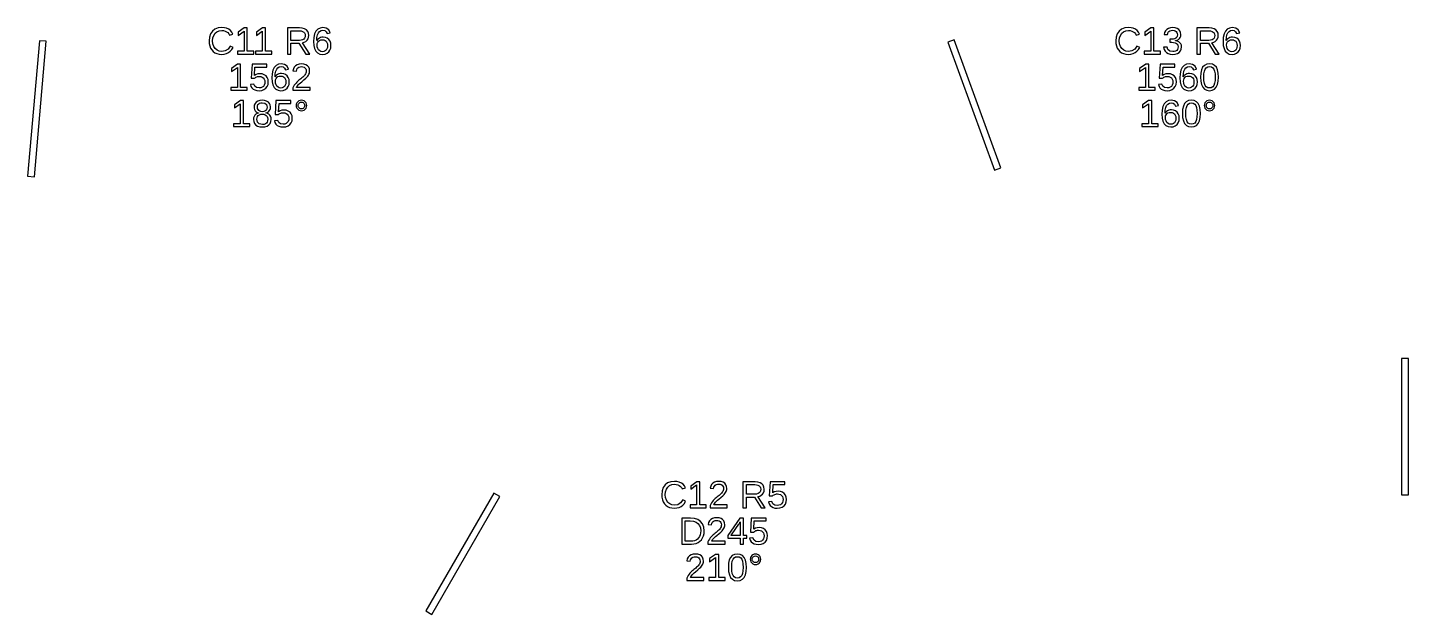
# Model space of a CAD drawing. Extents: x 195 to 2890, y 70 to 1529.
# Drawn here: x 1220.6 to 1524.8, y 473.6 to 603 of the extents above; entities that cross this region are included whole.
import ezdxf

# ---------------------------------------------------------------- set-up
doc = ezdxf.new("R2010")
doc.units = 0
doc.layers.get('0').update_dxf_attribs({"linetype": 'CONTINUOUS'})

msp = doc.modelspace()

# ---------------------------------------------------------------- linework, layer by layer
for points in [[(1263.94, 597.093), (1264.44, 597.222), (1264.89, 597.437), (1265.28, 597.734), (1265.61, 598.109), (1265.88, 598.564), (1265.25, 598.881), (1264.78, 598.219), (1264.17, 597.821), (1263.44, 597.689), (1262.85, 597.76), (1262.36, 597.974), (1261.95, 598.33), (1261.64, 598.803), (1261.46, 599.368), (1261.39, 600.024), (1261.45, 600.685), (1261.63, 601.244), (1261.92, 601.703), (1262.32, 602.043), (1262.82, 602.247), (1263.4, 602.315), (1263.79, 602.286), (1264.14, 602.198), (1264.45, 602.051), (1264.72, 601.848), (1264.93, 601.593), (1265.09, 601.286), (1265.83, 601.53), (1265.6, 601.961), (1265.3, 602.315), (1264.93, 602.592), (1264.48, 602.791), (1263.97, 602.91), (1263.4, 602.95), (1262.59, 602.863), (1261.9, 602.604), (1261.35, 602.173), (1260.93, 601.589), (1260.69, 600.873), (1260.6, 600.024), (1260.64, 599.441), (1260.75, 598.913), (1260.94, 598.44), (1261.19, 598.028), (1261.51, 597.685), (1261.9, 597.41), (1262.35, 597.21), (1262.85, 597.09), (1263.4, 597.05)], [(1270.43, 597.754), (1269.03, 597.754), (1269.03, 602.864), (1268.36, 602.864), (1267, 601.933), (1267, 601.241), (1268.3, 602.165), (1268.3, 597.754), (1266.83, 597.754), (1266.83, 597.132), (1270.43, 597.132)], [(1274.44, 597.754), (1273.05, 597.754), (1273.05, 602.864), (1272.37, 602.864), (1271.02, 601.933), (1271.02, 601.241), (1272.31, 602.165), (1272.31, 597.754), (1270.85, 597.754), (1270.85, 597.132), (1274.44, 597.132)], [(1278.63, 599.512), (1280.41, 599.512), (1281.9, 597.132), (1282.8, 597.132), (1281.17, 599.601), (1281.57, 599.713), (1281.92, 599.896), (1282.2, 600.151), (1282.4, 600.463), (1282.53, 600.821), (1282.57, 601.225), (1282.51, 601.702), (1282.33, 602.104), (1282.04, 602.431), (1281.64, 602.672), (1281.14, 602.816), (1280.55, 602.864), (1277.85, 602.864), (1277.85, 597.132), (1278.63, 597.132)], [(1278.63, 600.126), (1278.63, 602.242), (1280.47, 602.242), (1280.86, 602.213), (1281.19, 602.125), (1281.45, 601.979), (1281.64, 601.778), (1281.75, 601.524), (1281.79, 601.217), (1281.75, 600.898), (1281.64, 600.63), (1281.45, 600.413), (1281.2, 600.254), (1280.88, 600.158), (1280.5, 600.126)], [(1286.14, 597.108), (1286.59, 597.283), (1286.96, 597.575), (1287.23, 597.967), (1287.4, 598.445), (1287.45, 599.007), (1287.4, 599.528), (1287.24, 599.973), (1286.99, 600.342), (1286.64, 600.618), (1286.22, 600.783), (1285.73, 600.838), (1285.43, 600.817), (1285.15, 600.752), (1284.9, 600.645), (1284.67, 600.496), (1284.49, 600.309), (1284.34, 600.081), (1284.37, 600.761), (1284.49, 601.325), (1284.68, 601.772), (1284.94, 602.096), (1285.26, 602.291), (1285.65, 602.356), (1286.08, 602.278), (1286.39, 602.045), (1286.59, 601.656), (1287.29, 601.782), (1286.96, 602.431), (1286.42, 602.82), (1285.66, 602.95), (1285.05, 602.861), (1284.55, 602.595), (1284.14, 602.152), (1283.84, 601.544), (1283.67, 600.782), (1283.61, 599.866), (1283.66, 599.022), (1283.83, 598.323), (1284.12, 597.77), (1284.51, 597.37), (1285.01, 597.13), (1285.6, 597.05)], [(1463.63, 597.093), (1464.13, 597.222), (1464.58, 597.437), (1464.97, 597.734), (1465.3, 598.109), (1465.57, 598.564), (1464.94, 598.881), (1464.47, 598.219), (1463.86, 597.821), (1463.13, 597.689), (1462.54, 597.76), (1462.05, 597.974), (1461.64, 598.33), (1461.33, 598.803), (1461.15, 599.368), (1461.08, 600.024), (1461.14, 600.685), (1461.32, 601.244), (1461.61, 601.703), (1462.01, 602.043), (1462.51, 602.247), (1463.09, 602.315), (1463.48, 602.286), (1463.83, 602.198), (1464.14, 602.051), (1464.41, 601.848), (1464.62, 601.593), (1464.78, 601.286), (1465.52, 601.53), (1465.29, 601.961), (1464.99, 602.315), (1464.62, 602.592), (1464.17, 602.791), (1463.66, 602.91), (1463.09, 602.95), (1462.28, 602.863), (1461.59, 602.604), (1461.04, 602.173), (1460.62, 601.589), (1460.38, 600.873), (1460.3, 600.024), (1460.33, 599.441), (1460.44, 598.913), (1460.63, 598.44), (1460.88, 598.028), (1461.2, 597.685), (1461.59, 597.41), (1462.04, 597.21), (1462.54, 597.09), (1463.09, 597.05)], [(1470.12, 597.754), (1468.72, 597.754), (1468.72, 602.864), (1468.05, 602.864), (1466.69, 601.933), (1466.69, 601.241), (1467.99, 602.165), (1467.99, 597.754), (1466.53, 597.754), (1466.53, 597.132), (1470.12, 597.132)], [(1473.42, 597.099), (1473.9, 597.244), (1474.29, 597.486), (1474.57, 597.816), (1474.74, 598.225), (1474.79, 598.714), (1474.75, 599.06), (1474.63, 599.363), (1474.44, 599.626), (1474.16, 599.835), (1473.83, 599.978), (1473.43, 600.057), (1473.43, 600.073), (1473.79, 600.179), (1474.09, 600.335), (1474.33, 600.539), (1474.5, 600.791), (1474.6, 601.089), (1474.63, 601.432), (1474.58, 601.875), (1474.42, 602.247), (1474.16, 602.549), (1473.8, 602.772), (1473.35, 602.905), (1472.82, 602.95), (1472.32, 602.906), (1471.89, 602.774), (1471.52, 602.555), (1471.24, 602.258), (1471.04, 601.892), (1470.94, 601.457), (1471.68, 601.4), (1471.74, 601.678), (1471.85, 601.911), (1472.02, 602.099), (1472.24, 602.237), (1472.51, 602.32), (1472.81, 602.348), (1473.13, 602.318), (1473.4, 602.229), (1473.61, 602.081), (1473.76, 601.882), (1473.85, 601.64), (1473.88, 601.355), (1473.84, 601.068), (1473.73, 600.826), (1473.55, 600.629), (1473.3, 600.483), (1472.99, 600.395), (1472.62, 600.366), (1472.22, 600.366), (1472.22, 599.731), (1472.63, 599.731), (1473.05, 599.702), (1473.4, 599.615), (1473.67, 599.469), (1473.87, 599.271), (1473.99, 599.028), (1474.03, 598.739), (1474, 598.41), (1473.89, 598.14), (1473.72, 597.929), (1473.48, 597.778), (1473.19, 597.687), (1472.85, 597.656), (1472.22, 597.769), (1471.8, 598.108), (1471.6, 598.674), (1470.84, 598.604), (1470.95, 598.134), (1471.16, 597.746), (1471.46, 597.443), (1471.84, 597.225), (1472.31, 597.094), (1472.85, 597.05)], [(1478.94, 599.512), (1480.72, 599.512), (1482.21, 597.132), (1483.11, 597.132), (1481.48, 599.601), (1481.88, 599.713), (1482.23, 599.896), (1482.51, 600.151), (1482.71, 600.463), (1482.84, 600.821), (1482.88, 601.225), (1482.82, 601.702), (1482.64, 602.104), (1482.35, 602.431), (1481.95, 602.672), (1481.45, 602.816), (1480.86, 602.864), (1478.16, 602.864), (1478.16, 597.132), (1478.94, 597.132)], [(1478.94, 600.126), (1478.94, 602.242), (1480.78, 602.242), (1481.17, 602.213), (1481.5, 602.125), (1481.76, 601.979), (1481.95, 601.778), (1482.06, 601.524), (1482.1, 601.217), (1482.06, 600.898), (1481.95, 600.63), (1481.76, 600.413), (1481.51, 600.254), (1481.19, 600.158), (1480.81, 600.126)], [(1486.45, 597.108), (1486.9, 597.283), (1487.27, 597.575), (1487.54, 597.967), (1487.71, 598.445), (1487.76, 599.007), (1487.71, 599.528), (1487.55, 599.973), (1487.3, 600.342), (1486.95, 600.618), (1486.53, 600.783), (1486.04, 600.838), (1485.74, 600.817), (1485.46, 600.752), (1485.21, 600.645), (1484.98, 600.496), (1484.8, 600.309), (1484.64, 600.081), (1484.68, 600.761), (1484.8, 601.325), (1484.99, 601.772), (1485.25, 602.096), (1485.57, 602.291), (1485.96, 602.356), (1486.39, 602.278), (1486.7, 602.045), (1486.9, 601.656), (1487.6, 601.782), (1487.27, 602.431), (1486.73, 602.82), (1485.97, 602.95), (1485.36, 602.861), (1484.85, 602.595), (1484.45, 602.152), (1484.15, 601.544), (1483.98, 600.782), (1483.92, 599.866), (1483.97, 599.022), (1484.14, 598.323), (1484.43, 597.77), (1484.82, 597.37), (1485.31, 597.13), (1485.91, 597.05)], [(1224.75, 599.935), (1223.25, 600.065), (1220.64, 570.18), (1222.13, 570.049)], [(1285.25, 597.687), (1284.97, 597.828), (1284.74, 598.063), (1284.55, 598.372), (1284.44, 598.734), (1284.41, 599.15), (1284.44, 599.474), (1284.55, 599.749), (1284.72, 599.974), (1284.96, 600.14), (1285.23, 600.239), (1285.55, 600.273), (1285.89, 600.235), (1286.17, 600.122), (1286.4, 599.935), (1286.57, 599.678), (1286.67, 599.358), (1286.71, 598.975), (1286.67, 598.589), (1286.57, 598.263), (1286.41, 597.996), (1286.18, 597.798), (1285.9, 597.68), (1285.58, 597.64)], [(1434.97, 572.066), (1424.7, 600.257), (1423.3, 599.743), (1433.56, 571.553)], [(1485.56, 597.687), (1485.28, 597.828), (1485.05, 598.063), (1484.86, 598.372), (1484.75, 598.734), (1484.72, 599.15), (1484.75, 599.474), (1484.86, 599.749), (1485.03, 599.974), (1485.27, 600.14), (1485.54, 600.239), (1485.86, 600.273), (1486.2, 600.235), (1486.48, 600.122), (1486.71, 599.935), (1486.88, 599.678), (1486.98, 599.358), (1487.02, 598.975), (1486.98, 598.589), (1486.88, 598.263), (1486.72, 597.996), (1486.49, 597.798), (1486.21, 597.68), (1485.89, 597.64)], [(1268.96, 589.754), (1267.56, 589.754), (1267.56, 594.864), (1266.89, 594.864), (1265.53, 593.933), (1265.53, 593.241), (1266.83, 594.165), (1266.83, 589.754), (1265.37, 589.754), (1265.37, 589.132), (1268.96, 589.132)], [(1272.21, 589.108), (1272.7, 589.282), (1273.11, 589.571), (1273.41, 589.961), (1273.59, 590.437), (1273.65, 590.999), (1273.59, 591.497), (1273.43, 591.929), (1273.15, 592.293), (1272.77, 592.569), (1272.32, 592.734), (1271.8, 592.789), (1271.35, 592.749), (1270.96, 592.627), (1270.61, 592.423), (1270.72, 594.242), (1273.32, 594.242), (1273.32, 594.864), (1270.06, 594.864), (1269.87, 591.78), (1270.58, 591.78), (1270.75, 591.915), (1270.92, 592.021), (1271.09, 592.098), (1271.27, 592.15), (1271.45, 592.181), (1271.65, 592.191), (1272, 592.154), (1272.3, 592.043), (1272.55, 591.858), (1272.74, 591.612), (1272.85, 591.321), (1272.89, 590.983), (1272.85, 590.597), (1272.74, 590.271), (1272.56, 590.004), (1272.3, 589.806), (1272, 589.688), (1271.63, 589.648), (1271.07, 589.743), (1270.68, 590.026), (1270.44, 590.499), (1269.7, 590.413), (1269.83, 590.006), (1270.03, 589.668), (1270.32, 589.4), (1270.68, 589.206), (1271.12, 589.089), (1271.62, 589.05)], [(1276.95, 589.108), (1277.41, 589.283), (1277.78, 589.575), (1278.05, 589.967), (1278.21, 590.445), (1278.27, 591.007), (1278.22, 591.528), (1278.06, 591.973), (1277.8, 592.342), (1277.46, 592.618), (1277.04, 592.783), (1276.54, 592.838), (1276.24, 592.817), (1275.97, 592.752), (1275.71, 592.645), (1275.49, 592.496), (1275.3, 592.309), (1275.15, 592.081), (1275.19, 592.761), (1275.3, 593.325), (1275.5, 593.772), (1275.76, 594.096), (1276.08, 594.291), (1276.47, 594.356), (1276.89, 594.278), (1277.21, 594.045), (1277.41, 593.656), (1278.11, 593.782), (1277.78, 594.431), (1277.23, 594.82), (1276.47, 594.95), (1275.87, 594.861), (1275.36, 594.595), (1274.96, 594.152), (1274.66, 593.544), (1274.48, 592.782), (1274.42, 591.866), (1274.48, 591.022), (1274.65, 590.323), (1274.94, 589.77), (1275.33, 589.37), (1275.82, 589.13), (1276.42, 589.05)], [(1282.85, 589.754), (1279.86, 589.754), (1279.96, 589.946), (1280.09, 590.144), (1280.26, 590.346), (1280.46, 590.559), (1280.71, 590.789), (1281, 591.036), (1281.51, 591.457), (1281.89, 591.797), (1282.15, 592.057), (1282.34, 592.277), (1282.49, 592.496), (1282.61, 592.716), (1282.69, 592.936), (1282.74, 593.157), (1282.76, 593.379), (1282.71, 593.843), (1282.55, 594.23), (1282.29, 594.541), (1281.94, 594.768), (1281.5, 594.904), (1280.96, 594.95), (1280.47, 594.905), (1280.04, 594.769), (1279.67, 594.543), (1279.38, 594.24), (1279.19, 593.876), (1279.09, 593.448), (1279.83, 593.379), (1279.9, 593.663), (1280.02, 593.901), (1280.19, 594.093), (1280.41, 594.235), (1280.67, 594.319), (1280.96, 594.348), (1281.27, 594.319), (1281.52, 594.232), (1281.73, 594.087), (1281.88, 593.89), (1281.98, 593.646), (1282.01, 593.355), (1281.99, 593.13), (1281.94, 592.921), (1281.85, 592.728), (1281.73, 592.547), (1281.59, 592.37), (1281.43, 592.199), (1281.25, 592.031), (1281.05, 591.863), (1280.84, 591.695), (1280.63, 591.522), (1280.41, 591.34), (1280.19, 591.148), (1279.97, 590.943), (1279.76, 590.724), (1279.56, 590.488), (1279.37, 590.233), (1279.2, 589.953), (1279.05, 589.648), (1279.05, 589.132), (1282.85, 589.132)], [(1468.96, 589.754), (1467.56, 589.754), (1467.56, 594.864), (1466.89, 594.864), (1465.53, 593.933), (1465.53, 593.241), (1466.83, 594.165), (1466.83, 589.754), (1465.37, 589.754), (1465.37, 589.132), (1468.96, 589.132)], [(1472.21, 589.108), (1472.7, 589.282), (1473.11, 589.571), (1473.41, 589.961), (1473.59, 590.437), (1473.65, 590.999), (1473.59, 591.497), (1473.43, 591.929), (1473.15, 592.293), (1472.77, 592.569), (1472.32, 592.734), (1471.8, 592.789), (1471.35, 592.749), (1470.96, 592.627), (1470.61, 592.423), (1470.72, 594.242), (1473.32, 594.242), (1473.32, 594.864), (1470.06, 594.864), (1469.87, 591.78), (1470.58, 591.78), (1470.75, 591.915), (1470.92, 592.021), (1471.09, 592.098), (1471.27, 592.15), (1471.45, 592.181), (1471.65, 592.191), (1472, 592.154), (1472.3, 592.043), (1472.55, 591.858), (1472.74, 591.612), (1472.85, 591.321), (1472.89, 590.983), (1472.85, 590.597), (1472.74, 590.271), (1472.56, 590.004), (1472.3, 589.806), (1472, 589.688), (1471.63, 589.648), (1471.07, 589.743), (1470.68, 590.026), (1470.44, 590.499), (1469.7, 590.413), (1469.83, 590.006), (1470.03, 589.668), (1470.32, 589.4), (1470.68, 589.206), (1471.12, 589.089), (1471.62, 589.05)], [(1476.95, 589.108), (1477.41, 589.283), (1477.78, 589.575), (1478.05, 589.967), (1478.21, 590.445), (1478.27, 591.007), (1478.22, 591.528), (1478.06, 591.973), (1477.8, 592.342), (1477.46, 592.618), (1477.04, 592.783), (1476.54, 592.838), (1476.24, 592.817), (1475.97, 592.752), (1475.71, 592.645), (1475.49, 592.496), (1475.3, 592.309), (1475.15, 592.081), (1475.19, 592.761), (1475.3, 593.325), (1475.5, 593.772), (1475.76, 594.096), (1476.08, 594.291), (1476.47, 594.356), (1476.89, 594.278), (1477.21, 594.045), (1477.41, 593.656), (1478.11, 593.782), (1477.78, 594.431), (1477.23, 594.82), (1476.47, 594.95), (1475.87, 594.861), (1475.36, 594.595), (1474.96, 594.152), (1474.66, 593.544), (1474.48, 592.782), (1474.42, 591.866), (1474.48, 591.022), (1474.65, 590.323), (1474.94, 589.77), (1475.33, 589.37), (1475.82, 589.13), (1476.42, 589.05)], [(1481.55, 589.134), (1482.05, 589.387), (1482.44, 589.807), (1482.72, 590.387), (1482.89, 591.118), (1482.94, 592), (1482.89, 592.894), (1482.73, 593.629), (1482.46, 594.205), (1482.08, 594.619), (1481.58, 594.867), (1480.97, 594.95), (1480.33, 594.868), (1479.83, 594.623), (1479.44, 594.213), (1479.17, 593.64), (1479.01, 592.902), (1478.96, 592), (1479.02, 591.114), (1479.18, 590.382), (1479.46, 589.803), (1479.84, 589.385), (1480.34, 589.134), (1480.94, 589.05)], [(1480.55, 589.711), (1480.24, 589.9), (1480, 590.214), (1479.83, 590.664), (1479.73, 591.259), (1479.7, 592), (1479.73, 592.759), (1479.83, 593.362), (1480, 593.806), (1480.23, 594.112), (1480.56, 594.295), (1480.97, 594.356), (1481.36, 594.294), (1481.68, 594.108), (1481.91, 593.798), (1482.07, 593.351), (1482.17, 592.751), (1482.2, 592), (1482.17, 591.271), (1482.07, 590.68), (1481.9, 590.226), (1481.66, 589.905), (1481.34, 589.712), (1480.95, 589.648)], [(1276.07, 589.687), (1275.79, 589.828), (1275.55, 590.063), (1275.37, 590.372), (1275.26, 590.734), (1275.22, 591.15), (1275.26, 591.474), (1275.36, 591.749), (1275.54, 591.974), (1275.77, 592.14), (1276.05, 592.239), (1276.37, 592.273), (1276.7, 592.235), (1276.99, 592.122), (1277.22, 591.935), (1277.39, 591.678), (1277.49, 591.358), (1277.52, 590.975), (1277.49, 590.589), (1277.39, 590.263), (1277.22, 589.996), (1277, 589.798), (1276.72, 589.68), (1276.39, 589.64)], [(1476.07, 589.687), (1475.79, 589.828), (1475.55, 590.063), (1475.37, 590.372), (1475.26, 590.734), (1475.22, 591.15), (1475.26, 591.474), (1475.36, 591.749), (1475.54, 591.974), (1475.77, 592.14), (1476.05, 592.239), (1476.37, 592.273), (1476.7, 592.235), (1476.99, 592.122), (1477.22, 591.935), (1477.39, 591.678), (1477.49, 591.358), (1477.52, 590.975), (1477.49, 590.589), (1477.39, 590.263), (1477.22, 589.996), (1477, 589.798), (1476.72, 589.68), (1476.39, 589.64)], [(1272.92, 581.099), (1273.4, 581.247), (1273.78, 581.494), (1274.06, 581.828), (1274.23, 582.24), (1274.29, 582.731), (1274.25, 583.087), (1274.15, 583.401), (1273.98, 583.672), (1273.75, 583.891), (1273.47, 584.047), (1273.13, 584.138), (1273.13, 584.155), (1273.42, 584.247), (1273.67, 584.401), (1273.87, 584.614), (1274.03, 584.873), (1274.12, 585.159), (1274.15, 585.473), (1274.09, 585.895), (1273.93, 586.254), (1273.66, 586.551), (1273.29, 586.773), (1272.84, 586.906), (1272.32, 586.95), (1271.81, 586.905), (1271.37, 586.769), (1271, 586.543), (1270.73, 586.244), (1270.57, 585.89), (1270.51, 585.481), (1270.54, 585.167), (1270.63, 584.881), (1270.78, 584.622), (1270.99, 584.407), (1271.23, 584.248), (1271.52, 584.146), (1271.52, 584.13), (1271.21, 584.043), (1270.93, 583.888), (1270.7, 583.666), (1270.52, 583.391), (1270.41, 583.077), (1270.38, 582.722), (1270.44, 582.229), (1270.61, 581.816), (1270.9, 581.486), (1271.29, 581.244), (1271.77, 581.099), (1272.34, 581.05)], [(1281.25, 584.668), (1281.53, 584.781), (1281.77, 584.968), (1281.96, 585.21), (1282.08, 585.484), (1282.12, 585.79), (1282.08, 586.097), (1281.97, 586.371), (1281.78, 586.612), (1281.53, 586.8), (1281.26, 586.912), (1280.95, 586.95), (1280.64, 586.912), (1280.36, 586.798), (1280.12, 586.608), (1279.93, 586.365), (1279.82, 586.093), (1279.78, 585.79), (1279.82, 585.488), (1279.93, 585.215), (1280.13, 584.972), (1280.37, 584.783), (1280.64, 584.669), (1280.95, 584.631)], [(1472.97, 581.108), (1473.42, 581.283), (1473.79, 581.575), (1474.07, 581.967), (1474.23, 582.445), (1474.28, 583.007), (1474.23, 583.528), (1474.08, 583.973), (1473.82, 584.342), (1473.47, 584.618), (1473.05, 584.783), (1472.56, 584.838), (1472.26, 584.817), (1471.98, 584.752), (1471.73, 584.645), (1471.51, 584.496), (1471.32, 584.309), (1471.17, 584.081), (1471.21, 584.761), (1471.32, 585.325), (1471.51, 585.772), (1471.77, 586.096), (1472.1, 586.291), (1472.48, 586.356), (1472.91, 586.278), (1473.23, 586.045), (1473.43, 585.656), (1474.13, 585.782), (1473.79, 586.431), (1473.25, 586.82), (1472.49, 586.95), (1471.88, 586.861), (1471.38, 586.595), (1470.97, 586.152), (1470.68, 585.544), (1470.5, 584.782), (1470.44, 583.866), (1470.5, 583.022), (1470.67, 582.323), (1470.95, 581.77), (1471.34, 581.37), (1471.84, 581.13), (1472.43, 581.05)], [(1477.56, 581.134), (1478.06, 581.387), (1478.45, 581.807), (1478.73, 582.387), (1478.9, 583.118), (1478.96, 584), (1478.91, 584.894), (1478.75, 585.629), (1478.48, 586.205), (1478.1, 586.619), (1477.6, 586.867), (1476.98, 586.95), (1476.35, 586.868), (1475.84, 586.623), (1475.46, 586.213), (1475.19, 585.64), (1475.03, 584.902), (1474.98, 584), (1475.03, 583.114), (1475.2, 582.382), (1475.47, 581.803), (1475.86, 581.385), (1476.35, 581.134), (1476.96, 581.05)], [(1481.25, 584.668), (1481.53, 584.781), (1481.77, 584.968), (1481.96, 585.21), (1482.08, 585.484), (1482.12, 585.79), (1482.08, 586.097), (1481.97, 586.371), (1481.78, 586.612), (1481.53, 586.8), (1481.26, 586.912), (1480.95, 586.95), (1480.64, 586.912), (1480.36, 586.798), (1480.12, 586.608), (1479.93, 586.365), (1479.82, 586.093), (1479.78, 585.79), (1479.82, 585.488), (1479.93, 585.215), (1480.13, 584.972), (1480.37, 584.783), (1480.64, 584.669), (1480.95, 584.631)], [(1269.61, 581.754), (1268.21, 581.754), (1268.21, 586.864), (1267.54, 586.864), (1266.18, 585.933), (1266.18, 585.241), (1267.48, 586.165), (1267.48, 581.754), (1266.02, 581.754), (1266.02, 581.132), (1269.61, 581.132)], [(1272.01, 584.452), (1271.75, 584.538), (1271.54, 584.681), (1271.39, 584.88), (1271.29, 585.13), (1271.26, 585.432), (1271.29, 585.728), (1271.38, 585.971), (1271.53, 586.16), (1271.74, 586.296), (1272, 586.377), (1272.32, 586.405), (1272.91, 586.297), (1273.27, 585.972), (1273.39, 585.432), (1273.36, 585.11), (1273.27, 584.853), (1273.11, 584.661), (1272.91, 584.529), (1272.64, 584.45), (1272.33, 584.423)], [(1277.49, 581.108), (1277.99, 581.282), (1278.4, 581.571), (1278.7, 581.961), (1278.88, 582.437), (1278.94, 582.999), (1278.88, 583.497), (1278.71, 583.929), (1278.43, 584.293), (1278.06, 584.569), (1277.61, 584.734), (1277.08, 584.789), (1276.64, 584.749), (1276.24, 584.627), (1275.9, 584.423), (1276.01, 586.242), (1278.6, 586.242), (1278.6, 586.864), (1275.34, 586.864), (1275.15, 583.78), (1275.87, 583.78), (1276.04, 583.915), (1276.21, 584.021), (1276.38, 584.098), (1276.56, 584.15), (1276.74, 584.181), (1276.93, 584.191), (1277.29, 584.154), (1277.59, 584.043), (1277.84, 583.858), (1278.03, 583.612), (1278.14, 583.321), (1278.17, 582.983), (1278.14, 582.597), (1278.03, 582.271), (1277.84, 582.004), (1277.59, 581.806), (1277.28, 581.688), (1276.92, 581.648), (1276.36, 581.743), (1275.96, 582.026), (1275.73, 582.499), (1274.98, 582.413), (1275.11, 582.006), (1275.32, 581.668), (1275.61, 581.4), (1275.97, 581.206), (1276.4, 581.089), (1276.9, 581.05)], [(1280.76, 585.082), (1280.59, 585.154), (1280.44, 585.274), (1280.32, 585.427), (1280.25, 585.599), (1280.23, 585.79), (1280.25, 585.981), (1280.32, 586.154), (1280.44, 586.307), (1280.59, 586.427), (1280.76, 586.499), (1280.95, 586.523), (1281.14, 586.499), (1281.31, 586.429), (1281.46, 586.311), (1281.58, 586.159), (1281.65, 585.986), (1281.67, 585.79), (1281.65, 585.597), (1281.58, 585.424), (1281.46, 585.271), (1281.31, 585.153), (1281.14, 585.082), (1280.95, 585.058)], [(1469.61, 581.754), (1468.21, 581.754), (1468.21, 586.864), (1467.54, 586.864), (1466.18, 585.933), (1466.18, 585.241), (1467.48, 586.165), (1467.48, 581.754), (1466.02, 581.754), (1466.02, 581.132), (1469.61, 581.132)], [(1472.09, 581.687), (1471.81, 581.828), (1471.57, 582.063), (1471.39, 582.372), (1471.28, 582.734), (1471.24, 583.15), (1471.28, 583.474), (1471.38, 583.749), (1471.56, 583.974), (1471.79, 584.14), (1472.06, 584.239), (1472.38, 584.273), (1472.72, 584.235), (1473, 584.122), (1473.23, 583.935), (1473.4, 583.678), (1473.51, 583.358), (1473.54, 582.975), (1473.51, 582.589), (1473.41, 582.263), (1473.24, 581.996), (1473.01, 581.798), (1472.74, 581.68), (1472.41, 581.64)], [(1476.57, 581.711), (1476.25, 581.9), (1476.02, 582.214), (1475.85, 582.664), (1475.75, 583.259), (1475.72, 584), (1475.75, 584.759), (1475.85, 585.362), (1476.01, 585.806), (1476.25, 586.112), (1476.57, 586.295), (1476.98, 586.356), (1477.38, 586.294), (1477.7, 586.108), (1477.93, 585.798), (1478.09, 585.351), (1478.18, 584.751), (1478.22, 584), (1478.18, 583.271), (1478.08, 582.68), (1477.91, 582.226), (1477.68, 581.905), (1477.36, 581.712), (1476.97, 581.648)], [(1480.76, 585.082), (1480.59, 585.154), (1480.44, 585.274), (1480.32, 585.427), (1480.25, 585.599), (1480.23, 585.79), (1480.25, 585.981), (1480.32, 586.154), (1480.44, 586.307), (1480.59, 586.427), (1480.76, 586.499), (1480.95, 586.523), (1481.14, 586.499), (1481.31, 586.429), (1481.46, 586.311), (1481.58, 586.159), (1481.65, 585.986), (1481.67, 585.79), (1481.65, 585.597), (1481.58, 585.424), (1481.46, 585.271), (1481.31, 585.153), (1481.14, 585.082), (1480.95, 585.058)], [(1271.67, 581.731), (1271.27, 582.126), (1271.14, 582.783), (1271.17, 583.098), (1271.27, 583.365), (1271.45, 583.583), (1271.68, 583.745), (1271.97, 583.842), (1272.32, 583.874), (1272.67, 583.844), (1272.97, 583.754), (1273.21, 583.603), (1273.39, 583.394), (1273.49, 583.126), (1273.53, 582.8), (1273.5, 582.42), (1273.4, 582.115), (1273.23, 581.886), (1273.01, 581.727), (1272.71, 581.631), (1272.34, 581.599)], [(1524.75, 530), (1523.25, 530), (1523.25, 500), (1524.75, 500)], [(1363.63, 497.093), (1364.13, 497.222), (1364.58, 497.437), (1364.97, 497.734), (1365.3, 498.109), (1365.57, 498.564), (1364.94, 498.881), (1364.47, 498.219), (1363.86, 497.821), (1363.13, 497.689), (1362.54, 497.76), (1362.05, 497.974), (1361.64, 498.33), (1361.33, 498.803), (1361.15, 499.368), (1361.08, 500.024), (1361.14, 500.685), (1361.32, 501.244), (1361.61, 501.703), (1362.01, 502.043), (1362.51, 502.247), (1363.09, 502.315), (1363.48, 502.286), (1363.83, 502.198), (1364.14, 502.051), (1364.41, 501.848), (1364.62, 501.593), (1364.78, 501.286), (1365.52, 501.53), (1365.29, 501.961), (1364.99, 502.315), (1364.62, 502.592), (1364.17, 502.791), (1363.66, 502.91), (1363.09, 502.95), (1362.28, 502.863), (1361.59, 502.604), (1361.04, 502.173), (1360.62, 501.589), (1360.38, 500.873), (1360.3, 500.024), (1360.33, 499.441), (1360.44, 498.913), (1360.63, 498.44), (1360.88, 498.028), (1361.2, 497.685), (1361.59, 497.41), (1362.04, 497.21), (1362.54, 497.09), (1363.09, 497.05)], [(1370.12, 497.754), (1368.72, 497.754), (1368.72, 502.864), (1368.05, 502.864), (1366.69, 501.933), (1366.69, 501.241), (1367.99, 502.165), (1367.99, 497.754), (1366.53, 497.754), (1366.53, 497.132), (1370.12, 497.132)], [(1374.74, 497.754), (1371.75, 497.754), (1371.85, 497.946), (1371.98, 498.144), (1372.15, 498.346), (1372.35, 498.559), (1372.6, 498.789), (1372.89, 499.036), (1373.4, 499.457), (1373.78, 499.797), (1374.04, 500.057), (1374.23, 500.277), (1374.38, 500.496), (1374.5, 500.716), (1374.58, 500.936), (1374.63, 501.157), (1374.65, 501.379), (1374.6, 501.843), (1374.44, 502.23), (1374.18, 502.541), (1373.83, 502.768), (1373.39, 502.904), (1372.85, 502.95), (1372.36, 502.905), (1371.93, 502.769), (1371.56, 502.543), (1371.27, 502.24), (1371.08, 501.876), (1370.98, 501.448), (1371.73, 501.379), (1371.79, 501.663), (1371.91, 501.901), (1372.08, 502.093), (1372.3, 502.235), (1372.56, 502.319), (1372.85, 502.348), (1373.16, 502.319), (1373.41, 502.232), (1373.62, 502.087), (1373.78, 501.89), (1373.87, 501.646), (1373.9, 501.355), (1373.88, 501.13), (1373.83, 500.921), (1373.74, 500.728), (1373.62, 500.547), (1373.48, 500.37), (1373.32, 500.199), (1373.14, 500.031), (1372.94, 499.863), (1372.73, 499.695), (1372.52, 499.522), (1372.3, 499.34), (1372.08, 499.148), (1371.86, 498.943), (1371.65, 498.724), (1371.45, 498.488), (1371.26, 498.233), (1371.09, 497.953), (1370.94, 497.648), (1370.94, 497.132), (1374.74, 497.132)], [(1378.94, 499.512), (1380.72, 499.512), (1382.21, 497.132), (1383.11, 497.132), (1381.48, 499.601), (1381.88, 499.713), (1382.23, 499.896), (1382.51, 500.151), (1382.71, 500.463), (1382.84, 500.821), (1382.88, 501.225), (1382.82, 501.702), (1382.64, 502.104), (1382.35, 502.431), (1381.95, 502.672), (1381.45, 502.816), (1380.86, 502.864), (1378.16, 502.864), (1378.16, 497.132), (1378.94, 497.132)], [(1378.94, 500.126), (1378.94, 502.242), (1380.78, 502.242), (1381.17, 502.213), (1381.5, 502.125), (1381.76, 501.979), (1381.95, 501.778), (1382.06, 501.524), (1382.1, 501.217), (1382.06, 500.898), (1381.95, 500.63), (1381.76, 500.413), (1381.51, 500.254), (1381.19, 500.158), (1380.81, 500.126)], [(1386.33, 497.108), (1386.83, 497.282), (1387.24, 497.571), (1387.54, 497.961), (1387.72, 498.437), (1387.78, 498.999), (1387.72, 499.497), (1387.55, 499.929), (1387.27, 500.293), (1386.9, 500.569), (1386.45, 500.734), (1385.93, 500.789), (1385.48, 500.749), (1385.09, 500.627), (1384.74, 500.423), (1384.85, 502.242), (1387.44, 502.242), (1387.44, 502.864), (1384.18, 502.864), (1383.99, 499.78), (1384.71, 499.78), (1384.88, 499.915), (1385.05, 500.021), (1385.22, 500.098), (1385.4, 500.15), (1385.58, 500.181), (1385.78, 500.191), (1386.13, 500.154), (1386.43, 500.043), (1386.68, 499.858), (1386.87, 499.612), (1386.98, 499.321), (1387.02, 498.983), (1386.98, 498.597), (1386.87, 498.271), (1386.68, 498.004), (1386.43, 497.806), (1386.12, 497.688), (1385.76, 497.648), (1385.2, 497.743), (1384.8, 498.026), (1384.57, 498.499), (1383.83, 498.413), (1383.95, 498.006), (1384.16, 497.668), (1384.45, 497.4), (1384.81, 497.206), (1385.24, 497.089), (1385.74, 497.05)], [(1324.65, 499.625), (1323.35, 500.375), (1308.35, 474.394), (1309.65, 473.644)], [(1367.4, 489.171), (1367.89, 489.289), (1368.33, 489.485), (1368.72, 489.756), (1369.05, 490.096), (1369.31, 490.505), (1369.5, 490.973), (1369.62, 491.49), (1369.66, 492.057), (1369.57, 492.886), (1369.31, 493.579), (1368.87, 494.134), (1368.27, 494.54), (1367.52, 494.783), (1366.62, 494.864), (1364.72, 494.864), (1364.72, 489.132), (1366.87, 489.132)], [(1365.5, 489.754), (1365.5, 494.242), (1366.6, 494.242), (1367.28, 494.18), (1367.85, 493.993), (1368.29, 493.682), (1368.62, 493.253), (1368.81, 492.711), (1368.88, 492.057), (1368.85, 491.606), (1368.76, 491.196), (1368.62, 490.828), (1368.42, 490.508), (1368.18, 490.242), (1367.89, 490.031), (1367.55, 489.877), (1367.18, 489.785), (1366.78, 489.754)], [(1374.27, 489.754), (1371.28, 489.754), (1371.38, 489.946), (1371.51, 490.144), (1371.68, 490.346), (1371.89, 490.559), (1372.13, 490.789), (1372.43, 491.036), (1372.93, 491.457), (1373.31, 491.797), (1373.58, 492.057), (1373.76, 492.277), (1373.91, 492.496), (1374.03, 492.716), (1374.12, 492.936), (1374.17, 493.157), (1374.18, 493.379), (1374.13, 493.843), (1373.98, 494.23), (1373.72, 494.541), (1373.36, 494.768), (1372.92, 494.904), (1372.38, 494.95), (1371.89, 494.905), (1371.46, 494.769), (1371.09, 494.543), (1370.8, 494.24), (1370.61, 493.876), (1370.51, 493.448), (1371.26, 493.379), (1371.32, 493.663), (1371.44, 493.901), (1371.61, 494.093), (1371.83, 494.235), (1372.09, 494.319), (1372.38, 494.348), (1372.69, 494.319), (1372.95, 494.232), (1373.15, 494.087), (1373.31, 493.89), (1373.4, 493.646), (1373.43, 493.355), (1373.41, 493.13), (1373.36, 492.921), (1373.27, 492.728), (1373.15, 492.547), (1373.01, 492.37), (1372.85, 492.199), (1372.67, 492.031), (1372.47, 491.863), (1372.26, 491.695), (1372.05, 491.522), (1371.83, 491.34), (1371.61, 491.148), (1371.4, 490.943), (1371.19, 490.724), (1370.98, 490.488), (1370.79, 490.233), (1370.62, 489.953), (1370.48, 489.648), (1370.48, 489.132), (1374.27, 489.132)], [(1378.28, 490.429), (1379.08, 490.429), (1379.08, 491.007), (1378.28, 491.007), (1378.28, 494.864), (1377.51, 494.864), (1374.88, 490.999), (1374.88, 490.429), (1377.58, 490.429), (1377.58, 489.132), (1378.28, 489.132)], [(1375.56, 491.007), (1375.62, 491.089), (1375.84, 491.39), (1377.31, 493.554), (1377.35, 493.618), (1377.41, 493.708), (1377.47, 493.823), (1377.53, 493.932), (1377.57, 494.004), (1377.58, 494.038), (1377.58, 491.007)], [(1382.17, 489.108), (1382.67, 489.282), (1383.07, 489.571), (1383.37, 489.961), (1383.55, 490.437), (1383.61, 490.999), (1383.55, 491.497), (1383.39, 491.929), (1383.11, 492.293), (1382.74, 492.569), (1382.29, 492.734), (1381.76, 492.789), (1381.31, 492.749), (1380.92, 492.627), (1380.58, 492.423), (1380.69, 494.242), (1383.28, 494.242), (1383.28, 494.864), (1380.02, 494.864), (1379.83, 491.78), (1380.54, 491.78), (1380.71, 491.915), (1380.88, 492.021), (1381.06, 492.098), (1381.23, 492.15), (1381.42, 492.181), (1381.61, 492.191), (1381.96, 492.154), (1382.26, 492.043), (1382.51, 491.858), (1382.7, 491.612), (1382.81, 491.321), (1382.85, 490.983), (1382.81, 490.597), (1382.7, 490.271), (1382.52, 490.004), (1382.27, 489.806), (1381.96, 489.688), (1381.59, 489.648), (1381.03, 489.743), (1380.64, 490.026), (1380.4, 490.499), (1379.66, 490.413), (1379.79, 490.006), (1379.99, 489.668), (1380.28, 489.4), (1380.65, 489.206), (1381.08, 489.089), (1381.58, 489.05)], [(1369.6, 481.754), (1366.61, 481.754), (1366.71, 481.946), (1366.84, 482.144), (1367.01, 482.346), (1367.21, 482.559), (1367.46, 482.789), (1367.75, 483.036), (1368.26, 483.457), (1368.64, 483.797), (1368.9, 484.057), (1369.09, 484.277), (1369.24, 484.496), (1369.36, 484.716), (1369.44, 484.936), (1369.49, 485.157), (1369.51, 485.379), (1369.46, 485.843), (1369.3, 486.23), (1369.04, 486.541), (1368.69, 486.768), (1368.24, 486.904), (1367.71, 486.95), (1367.21, 486.905), (1366.78, 486.769), (1366.42, 486.543), (1366.13, 486.24), (1365.93, 485.876), (1365.83, 485.448), (1366.58, 485.379), (1366.65, 485.663), (1366.76, 485.901), (1366.94, 486.093), (1367.16, 486.235), (1367.42, 486.319), (1367.71, 486.348), (1368.01, 486.319), (1368.27, 486.232), (1368.48, 486.087), (1368.63, 485.89), (1368.72, 485.646), (1368.75, 485.355), (1368.74, 485.13), (1368.68, 484.921), (1368.59, 484.728), (1368.48, 484.547), (1368.34, 484.37), (1368.17, 484.199), (1367.99, 484.031), (1367.8, 483.863), (1367.59, 483.695), (1367.37, 483.522), (1367.16, 483.34), (1366.94, 483.148), (1366.72, 482.943), (1366.51, 482.724), (1366.31, 482.488), (1366.12, 482.233), (1365.95, 481.953), (1365.8, 481.648), (1365.8, 481.132), (1369.6, 481.132)], [(1374.24, 481.754), (1372.85, 481.754), (1372.85, 486.864), (1372.17, 486.864), (1370.82, 485.933), (1370.82, 485.241), (1372.11, 486.165), (1372.11, 481.754), (1370.65, 481.754), (1370.65, 481.132), (1374.24, 481.132)], [(1377.56, 481.134), (1378.06, 481.387), (1378.45, 481.807), (1378.73, 482.387), (1378.9, 483.118), (1378.96, 484), (1378.91, 484.894), (1378.75, 485.629), (1378.48, 486.205), (1378.1, 486.619), (1377.6, 486.867), (1376.98, 486.95), (1376.35, 486.868), (1375.84, 486.623), (1375.46, 486.213), (1375.19, 485.64), (1375.03, 484.902), (1374.98, 484), (1375.03, 483.114), (1375.2, 482.382), (1375.47, 481.803), (1375.86, 481.385), (1376.35, 481.134), (1376.96, 481.05)], [(1381.25, 484.668), (1381.53, 484.781), (1381.77, 484.968), (1381.96, 485.21), (1382.08, 485.484), (1382.12, 485.79), (1382.08, 486.097), (1381.97, 486.371), (1381.78, 486.612), (1381.53, 486.8), (1381.26, 486.912), (1380.95, 486.95), (1380.64, 486.912), (1380.36, 486.798), (1380.12, 486.608), (1379.93, 486.365), (1379.82, 486.093), (1379.78, 485.79), (1379.82, 485.488), (1379.93, 485.215), (1380.13, 484.972), (1380.37, 484.783), (1380.64, 484.669), (1380.95, 484.631)], [(1376.57, 481.711), (1376.25, 481.9), (1376.02, 482.214), (1375.85, 482.664), (1375.75, 483.259), (1375.72, 484), (1375.75, 484.759), (1375.85, 485.362), (1376.01, 485.806), (1376.25, 486.112), (1376.57, 486.295), (1376.98, 486.356), (1377.38, 486.294), (1377.7, 486.108), (1377.93, 485.798), (1378.09, 485.351), (1378.18, 484.751), (1378.22, 484), (1378.18, 483.271), (1378.08, 482.68), (1377.91, 482.226), (1377.68, 481.905), (1377.36, 481.712), (1376.97, 481.648)], [(1380.76, 485.082), (1380.59, 485.154), (1380.44, 485.274), (1380.32, 485.427), (1380.25, 485.599), (1380.23, 485.79), (1380.25, 485.981), (1380.32, 486.154), (1380.44, 486.307), (1380.59, 486.427), (1380.76, 486.499), (1380.95, 486.523), (1381.14, 486.499), (1381.31, 486.429), (1381.46, 486.311), (1381.58, 486.159), (1381.65, 485.986), (1381.67, 485.79), (1381.65, 485.597), (1381.58, 485.424), (1381.46, 485.271), (1381.31, 485.153), (1381.14, 485.082), (1380.95, 485.058)]]:
    msp.add_lwpolyline(points, close=True)

doc.saveas('drawing.dxf')
